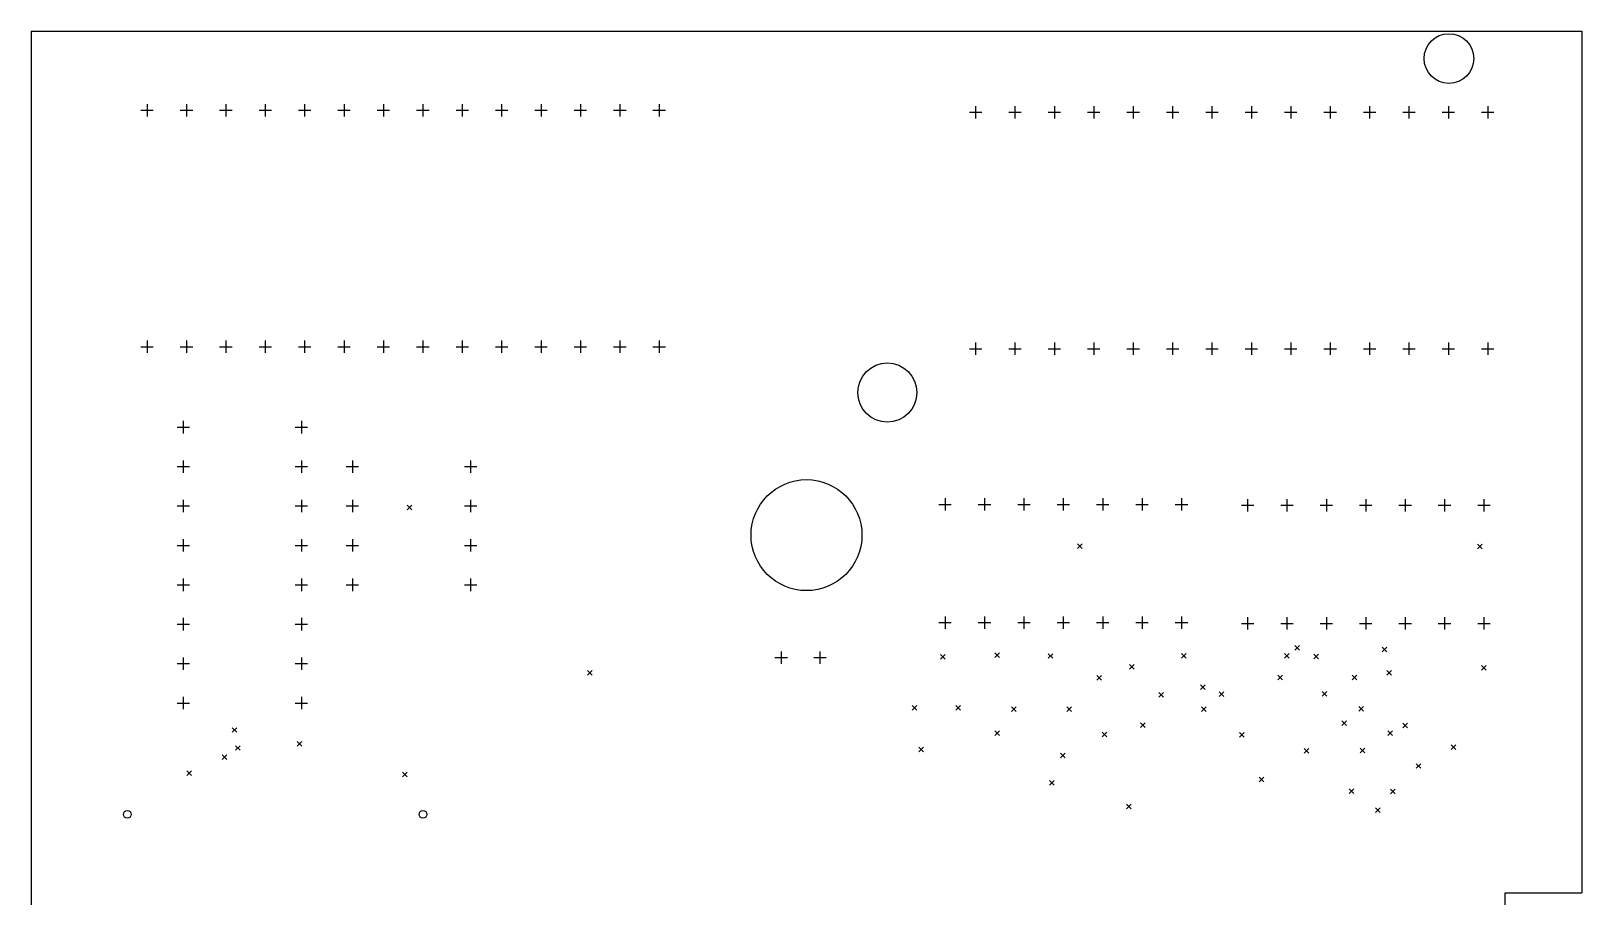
# Model space of a CAD drawing. Extents: x 2.03 to 6.01, y -6.33 to -1.88.
# Drawn here: x 2.068 to 6.005, y -4.073 to -1.876 of the extents above; entities that cross this region are included whole.
import ezdxf

# ---------------------------------------------------------------- set-up
doc = ezdxf.new("R2010")
doc.units = 0
doc.header["$MEASUREMENT"] = 0
doc.layers.add('BLACK', color=7, linetype='CONTINUOUS')

msp = doc.modelspace()

# ---------------------------------------------------------------- linework, layer by layer
at = {"layer": 'BLACK', "linetype": 'CONTINUOUS'}
for p, q in [((2.06841, -1.87578), (6.00539, -1.87578)), ((2.06841, -1.87578), (2.06847, -4.19876)), ((6.00539, -1.87578), (6.00535, -4.06319)), ((2.34724, -2.07697), (2.37874, -2.07697)), ((2.36299, -2.06122), (2.36299, -2.09272)), ((2.44724, -2.07697), (2.47874, -2.07697)), ((2.46299, -2.06122), (2.46299, -2.09272)), ((2.54724, -2.07697), (2.57874, -2.07697)), ((2.56299, -2.06122), (2.56299, -2.09272)), ((2.64724, -2.07697), (2.67874, -2.07697)), ((2.66299, -2.06122), (2.66299, -2.09272)), ((2.74724, -2.07697), (2.77874, -2.07697)), ((2.76299, -2.06122), (2.76299, -2.09272)), ((2.84724, -2.07697), (2.87874, -2.07697)), ((2.86299, -2.06122), (2.86299, -2.09272)), ((2.94724, -2.07697), (2.97874, -2.07697)), ((2.96299, -2.06122), (2.96299, -2.09272)), ((3.04724, -2.07697), (3.07874, -2.07697)), ((3.06299, -2.06122), (3.06299, -2.09272)), ((3.14724, -2.07697), (3.17874, -2.07697)), ((3.16299, -2.06122), (3.16299, -2.09272)), ((3.24724, -2.07697), (3.27874, -2.07697)), ((3.26299, -2.06122), (3.26299, -2.09272)), ((3.34724, -2.07697), (3.37874, -2.07697)), ((3.36299, -2.06122), (3.36299, -2.09272)), ((3.44724, -2.07697), (3.47874, -2.07697)), ((3.46299, -2.06122), (3.46299, -2.09272)), ((3.54724, -2.07697), (3.57874, -2.07697)), ((3.56299, -2.06122), (3.56299, -2.09272)), ((3.64724, -2.07697), (3.67874, -2.07697)), ((3.66299, -2.06122), (3.66299, -2.09272)), ((4.45039, -2.08209), (4.48189, -2.08209)), ((4.46614, -2.06634), (4.46614, -2.09783)), ((4.55039, -2.08209), (4.58189, -2.08209)), ((4.56614, -2.06634), (4.56614, -2.09783)), ((4.65039, -2.08209), (4.68189, -2.08209)), ((4.66614, -2.06634), (4.66614, -2.09783)), ((4.75039, -2.08209), (4.78189, -2.08209)), ((4.76614, -2.06634), (4.76614, -2.09783)), ((4.85039, -2.08209), (4.88189, -2.08209)), ((4.86614, -2.06634), (4.86614, -2.09783)), ((4.95039, -2.08209), (4.98189, -2.08209)), ((4.96614, -2.06634), (4.96614, -2.09783)), ((5.05039, -2.08209), (5.08189, -2.08209)), ((5.06614, -2.06634), (5.06614, -2.09783)), ((5.15039, -2.08209), (5.18189, -2.08209)), ((5.16614, -2.06634), (5.16614, -2.09783)), ((5.25039, -2.08209), (5.28189, -2.08209)), ((5.26614, -2.06634), (5.26614, -2.09783)), ((5.35039, -2.08209), (5.38189, -2.08209)), ((5.36614, -2.06634), (5.36614, -2.09783)), ((5.45039, -2.08209), (5.48189, -2.08209)), ((5.46614, -2.06634), (5.46614, -2.09783)), ((5.55039, -2.08209), (5.58189, -2.08209)), ((5.56614, -2.06634), (5.56614, -2.09783)), ((5.65039, -2.08209), (5.68189, -2.08209)), ((5.66614, -2.06634), (5.66614, -2.09783)), ((5.75039, -2.08209), (5.78189, -2.08209)), ((5.76614, -2.06634), (5.76614, -2.09783)), ((2.34724, -2.67697), (2.37874, -2.67697)), ((2.36299, -2.66122), (2.36299, -2.69272)), ((2.44724, -2.67697), (2.47874, -2.67697)), ((2.46299, -2.66122), (2.46299, -2.69272)), ((2.54724, -2.67697), (2.57874, -2.67697)), ((2.56299, -2.66122), (2.56299, -2.69272)), ((2.64724, -2.67697), (2.67874, -2.67697)), ((2.66299, -2.66122), (2.66299, -2.69272)), ((2.74724, -2.67697), (2.77874, -2.67697)), ((2.76299, -2.66122), (2.76299, -2.69272)), ((2.84724, -2.67697), (2.87874, -2.67697)), ((2.86299, -2.66122), (2.86299, -2.69272)), ((2.94724, -2.67697), (2.97874, -2.67697)), ((2.96299, -2.66122), (2.96299, -2.69272)), ((3.04724, -2.67697), (3.07874, -2.67697)), ((3.06299, -2.66122), (3.06299, -2.69272)), ((3.14724, -2.67697), (3.17874, -2.67697)), ((3.16299, -2.66122), (3.16299, -2.69272)), ((3.24724, -2.67697), (3.27874, -2.67697)), ((3.26299, -2.66122), (3.26299, -2.69272)), ((3.34724, -2.67697), (3.37874, -2.67697)), ((3.36299, -2.66122), (3.36299, -2.69272)), ((3.44724, -2.67697), (3.47874, -2.67697)), ((3.46299, -2.66122), (3.46299, -2.69272)), ((3.54724, -2.67697), (3.57874, -2.67697)), ((3.56299, -2.66122), (3.56299, -2.69272)), ((3.64724, -2.67697), (3.67874, -2.67697)), ((3.66299, -2.66122), (3.66299, -2.69272)), ((4.46614, -2.66634), (4.46614, -2.69783)), ((4.56614, -2.66634), (4.56614, -2.69783)), ((4.66614, -2.66634), (4.66614, -2.69783)), ((4.76614, -2.66634), (4.76614, -2.69783)), ((4.86614, -2.66634), (4.86614, -2.69783)), ((4.96614, -2.66634), (4.96614, -2.69783)), ((5.06614, -2.66634), (5.06614, -2.69783)), ((5.16614, -2.66634), (5.16614, -2.69783)), ((5.26614, -2.66634), (5.26614, -2.69783)), ((5.36614, -2.66634), (5.36614, -2.69783)), ((5.46614, -2.66634), (5.46614, -2.69783)), ((5.56614, -2.66634), (5.56614, -2.69783)), ((5.66614, -2.66634), (5.66614, -2.69783)), ((5.76614, -2.66634), (5.76614, -2.69783)), ((4.45039, -2.68209), (4.48189, -2.68209)), ((4.55039, -2.68209), (4.58189, -2.68209)), ((4.65039, -2.68209), (4.68189, -2.68209)), ((4.75039, -2.68209), (4.78189, -2.68209)), ((4.85039, -2.68209), (4.88189, -2.68209)), ((4.95039, -2.68209), (4.98189, -2.68209)), ((5.05039, -2.68209), (5.08189, -2.68209)), ((5.15039, -2.68209), (5.18189, -2.68209)), ((5.25039, -2.68209), (5.28189, -2.68209)), ((5.35039, -2.68209), (5.38189, -2.68209)), ((5.45039, -2.68209), (5.48189, -2.68209)), ((5.55039, -2.68209), (5.58189, -2.68209)), ((5.65039, -2.68209), (5.68189, -2.68209)), ((5.75039, -2.68209), (5.78189, -2.68209)), ((2.45472, -2.86535), (2.45472, -2.89685)), ((2.75472, -2.86535), (2.75472, -2.89685)), ((2.43898, -2.8811), (2.47047, -2.8811)), ((2.73898, -2.8811), (2.77047, -2.8811)), ((2.43898, -2.9811), (2.47047, -2.9811)), ((2.45472, -2.96535), (2.45472, -2.99685)), ((2.73898, -2.9811), (2.77047, -2.9811)), ((2.75472, -2.96535), (2.75472, -2.99685)), ((2.8685, -2.9811), (2.9, -2.9811)), ((2.88425, -2.96535), (2.88425, -2.99685)), ((3.1685, -2.9811), (3.2, -2.9811)), ((3.18425, -2.96535), (3.18425, -2.99685)), ((2.45472, -3.06535), (2.45472, -3.09685)), ((2.75472, -3.06535), (2.75472, -3.09685)), ((2.88425, -3.06535), (2.88425, -3.09685)), ((3.18425, -3.06535), (3.18425, -3.09685)), ((4.38878, -3.06142), (4.38878, -3.09291)), ((4.48878, -3.06142), (4.48878, -3.09291)), ((4.58878, -3.06142), (4.58878, -3.09291)), ((4.68878, -3.06142), (4.68878, -3.09291)), ((4.78878, -3.06142), (4.78878, -3.09291)), ((4.88878, -3.06142), (4.88878, -3.09291)), ((4.98878, -3.06142), (4.98878, -3.09291)), ((5.1565, -3.06339), (5.1565, -3.09488)), ((5.2565, -3.06339), (5.2565, -3.09488)), ((5.3565, -3.06339), (5.3565, -3.09488)), ((5.4565, -3.06339), (5.4565, -3.09488)), ((5.5565, -3.06339), (5.5565, -3.09488)), ((5.6565, -3.06339), (5.6565, -3.09488)), ((5.7565, -3.06339), (5.7565, -3.09488)), ((2.43898, -3.0811), (2.47047, -3.0811)), ((2.73898, -3.0811), (2.77047, -3.0811)), ((2.8685, -3.0811), (2.9, -3.0811)), ((3.02323, -3.07874), (3.03504, -3.09055)), ((3.03504, -3.07874), (3.02323, -3.09055)), ((3.1685, -3.0811), (3.2, -3.0811)), ((4.37303, -3.07717), (4.40453, -3.07717)), ((4.47303, -3.07717), (4.50453, -3.07717)), ((4.57303, -3.07717), (4.60453, -3.07717)), ((4.67303, -3.07717), (4.70453, -3.07717)), ((4.77303, -3.07717), (4.80453, -3.07717)), ((4.87303, -3.07717), (4.90453, -3.07717)), ((4.97303, -3.07717), (5.00453, -3.07717)), ((5.14075, -3.07913), (5.17224, -3.07913)), ((5.24075, -3.07913), (5.27224, -3.07913)), ((5.34075, -3.07913), (5.37224, -3.07913)), ((5.44075, -3.07913), (5.47224, -3.07913)), ((5.54075, -3.07913), (5.57224, -3.07913)), ((5.64075, -3.07913), (5.67224, -3.07913)), ((5.74075, -3.07913), (5.77224, -3.07913)), ((2.43898, -3.1811), (2.47047, -3.1811)), ((2.45472, -3.16535), (2.45472, -3.19685)), ((2.73898, -3.1811), (2.77047, -3.1811)), ((2.75472, -3.16535), (2.75472, -3.19685)), ((2.8685, -3.1811), (2.9, -3.1811)), ((2.88425, -3.16535), (2.88425, -3.19685)), ((3.1685, -3.1811), (3.2, -3.1811)), ((3.18425, -3.16535), (3.18425, -3.19685)), ((4.7252, -3.17756), (4.73701, -3.18937)), ((4.73701, -3.17756), (4.7252, -3.18937)), ((5.74055, -3.17835), (5.75236, -3.19016)), ((5.75236, -3.17835), (5.74055, -3.19016)), ((2.45472, -3.26535), (2.45472, -3.29685)), ((2.75472, -3.26535), (2.75472, -3.29685)), ((2.88425, -3.26535), (2.88425, -3.29685)), ((3.18425, -3.26535), (3.18425, -3.29685)), ((2.43898, -3.2811), (2.47047, -3.2811)), ((2.73898, -3.2811), (2.77047, -3.2811)), ((2.8685, -3.2811), (2.9, -3.2811)), ((3.1685, -3.2811), (3.2, -3.2811)), ((2.43898, -3.3811), (2.47047, -3.3811)), ((2.45472, -3.36535), (2.45472, -3.39685)), ((2.73898, -3.3811), (2.77047, -3.3811)), ((2.75472, -3.36535), (2.75472, -3.39685)), ((4.37303, -3.37717), (4.40453, -3.37717)), ((4.38878, -3.36142), (4.38878, -3.39291)), ((4.47303, -3.37717), (4.50453, -3.37717)), ((4.48878, -3.36142), (4.48878, -3.39291)), ((4.57303, -3.37717), (4.60453, -3.37717)), ((4.58878, -3.36142), (4.58878, -3.39291)), ((4.67303, -3.37717), (4.70453, -3.37717)), ((4.68878, -3.36142), (4.68878, -3.39291)), ((4.77303, -3.37717), (4.80453, -3.37717)), ((4.78878, -3.36142), (4.78878, -3.39291)), ((4.87303, -3.37717), (4.90453, -3.37717)), ((4.88878, -3.36142), (4.88878, -3.39291)), ((4.97303, -3.37717), (5.00453, -3.37717)), ((4.98878, -3.36142), (4.98878, -3.39291)), ((5.14075, -3.37913), (5.17224, -3.37913)), ((5.1565, -3.36339), (5.1565, -3.39488)), ((5.24075, -3.37913), (5.27224, -3.37913)), ((5.2565, -3.36339), (5.2565, -3.39488)), ((5.34075, -3.37913), (5.37224, -3.37913)), ((5.3565, -3.36339), (5.3565, -3.39488)), ((5.44075, -3.37913), (5.47224, -3.37913)), ((5.4565, -3.36339), (5.4565, -3.39488)), ((5.54075, -3.37913), (5.57224, -3.37913)), ((5.5565, -3.36339), (5.5565, -3.39488)), ((5.64075, -3.37913), (5.67224, -3.37913)), ((5.6565, -3.36339), (5.6565, -3.39488)), ((5.74075, -3.37913), (5.77224, -3.37913)), ((5.7565, -3.36339), (5.7565, -3.39488)), ((3.97264, -3.45), (3.97264, -3.4815)), ((4.07107, -3.45), (4.07107, -3.4815)), ((4.37717, -3.45827), (4.38898, -3.47008)), ((4.38898, -3.45827), (4.37717, -3.47008)), ((4.51496, -3.45394), (4.52677, -3.46575)), ((4.52677, -3.45394), (4.51496, -3.46575)), ((4.65, -3.45591), (4.66181, -3.46772)), ((4.66181, -3.45591), (4.65, -3.46772)), ((4.98898, -3.45512), (5.00079, -3.46693)), ((5.00079, -3.45512), (4.98898, -3.46693)), ((5.25039, -3.4551), (5.2622, -3.46691)), ((5.2622, -3.4551), (5.25039, -3.46691)), ((5.27679, -3.43543), (5.2886, -3.44724)), ((5.2886, -3.43543), (5.27679, -3.44724)), ((5.32441, -3.45748), (5.33622, -3.46929)), ((5.33622, -3.45748), (5.32441, -3.46929)), ((5.49843, -3.43937), (5.51024, -3.45118)), ((5.51024, -3.43937), (5.49843, -3.45118)), ((2.43898, -3.4811), (2.47047, -3.4811)), ((2.45472, -3.46535), (2.45472, -3.49685)), ((2.73898, -3.4811), (2.77047, -3.4811)), ((2.75472, -3.46535), (2.75472, -3.49685)), ((3.4811, -3.49843), (3.49291, -3.51024)), ((3.49291, -3.49843), (3.4811, -3.51024)), ((3.95689, -3.46575), (3.98839, -3.46575)), ((4.05532, -3.46575), (4.08682, -3.46575)), ((4.85669, -3.48307), (4.8685, -3.49488)), ((4.8685, -3.48307), (4.85669, -3.49488)), ((5.51024, -3.49843), (5.52205, -3.51024)), ((5.52205, -3.49843), (5.51024, -3.51024)), ((5.75059, -3.48622), (5.7624, -3.49803)), ((5.7624, -3.48622), (5.75059, -3.49803)), ((4.77362, -3.51142), (4.78543, -3.52323)), ((4.78543, -3.51142), (4.77362, -3.52323)), ((5.03701, -3.53504), (5.04882, -3.54685)), ((5.04882, -3.53504), (5.03701, -3.54685)), ((5.23346, -3.51024), (5.24528, -3.52205)), ((5.24528, -3.51024), (5.23346, -3.52205)), ((5.42165, -3.51024), (5.43346, -3.52205)), ((5.43346, -3.51024), (5.42165, -3.52205)), ((2.43898, -3.5811), (2.47047, -3.5811)), ((2.45472, -3.56535), (2.45472, -3.59685)), ((2.73898, -3.5811), (2.77047, -3.5811)), ((2.75472, -3.56535), (2.75472, -3.59685)), ((4.9311, -3.55472), (4.94291, -3.56654)), ((4.94291, -3.55472), (4.9311, -3.56654)), ((5.08425, -3.55276), (5.09606, -3.56457)), ((5.09606, -3.55276), (5.08425, -3.56457)), ((5.34567, -3.55157), (5.35748, -3.56339)), ((5.35748, -3.55157), (5.34567, -3.56339)), ((4.30512, -3.5878), (4.31693, -3.59961)), ((4.31693, -3.5878), (4.30512, -3.59961)), ((4.41575, -3.5878), (4.42756, -3.59961)), ((4.42756, -3.5878), (4.41575, -3.59961)), ((4.55748, -3.59094), (4.56929, -3.60276)), ((4.56929, -3.59094), (4.55748, -3.60276)), ((4.69764, -3.59094), (4.70945, -3.60276)), ((4.70945, -3.59094), (4.69764, -3.60276)), ((5.03976, -3.59055), (5.05157, -3.60236)), ((5.05157, -3.59055), (5.03976, -3.60236)), ((5.43898, -3.59016), (5.45079, -3.60197)), ((5.45079, -3.59016), (5.43898, -3.60197)), ((2.57874, -3.6437), (2.59055, -3.65551)), ((2.59055, -3.6437), (2.57874, -3.65551)), ((4.51496, -3.65197), (4.52677, -3.66378)), ((4.52677, -3.65197), (4.51496, -3.66378)), ((4.7878, -3.65551), (4.79961, -3.66732)), ((4.79961, -3.65551), (4.7878, -3.66732)), ((4.88504, -3.6315), (4.89685, -3.64331)), ((4.89685, -3.6315), (4.88504, -3.64331)), ((5.13583, -3.6563), (5.14764, -3.66811)), ((5.14764, -3.6563), (5.13583, -3.66811)), ((5.39606, -3.62598), (5.40787, -3.6378)), ((5.40787, -3.62598), (5.39606, -3.6378)), ((5.5126, -3.65197), (5.52441, -3.66378)), ((5.52441, -3.65197), (5.5126, -3.66378)), ((5.55039, -3.63189), (5.5622, -3.6437)), ((5.5622, -3.63189), (5.55039, -3.6437)), ((2.5874, -3.68937), (2.59921, -3.70118)), ((2.59921, -3.68937), (2.5874, -3.70118)), ((2.7437, -3.67874), (2.75551, -3.69055)), ((2.75551, -3.67874), (2.7437, -3.69055)), ((4.32205, -3.69291), (4.33386, -3.70472)), ((4.33386, -3.69291), (4.32205, -3.70472)), ((5.30039, -3.69685), (5.3122, -3.70866)), ((5.3122, -3.69685), (5.30039, -3.70866)), ((5.44213, -3.69606), (5.45394, -3.70787)), ((5.45394, -3.69606), (5.44213, -3.70787)), ((5.67323, -3.68701), (5.68504, -3.69882)), ((5.68504, -3.68701), (5.67323, -3.69882)), ((2.55394, -3.71297), (2.56575, -3.72478)), ((2.56575, -3.71297), (2.55394, -3.72478)), ((4.6815, -3.70827), (4.69331, -3.72008)), ((4.69331, -3.70827), (4.6815, -3.72008)), ((5.58465, -3.73504), (5.59646, -3.74685)), ((5.59646, -3.73504), (5.58465, -3.74685)), ((2.46378, -3.75315), (2.47559, -3.76496)), ((2.47559, -3.75315), (2.46378, -3.76496)), ((3.01102, -3.75669), (3.02283, -3.7685)), ((3.02283, -3.75669), (3.01102, -3.7685)), ((4.65394, -3.77756), (4.66575, -3.78937)), ((4.66575, -3.77756), (4.65394, -3.78937)), ((5.18622, -3.7689), (5.19803, -3.78071)), ((5.19803, -3.7689), (5.18622, -3.78071)), ((5.41417, -3.79882), (5.42598, -3.81063)), ((5.42598, -3.79882), (5.41417, -3.81063)), ((5.51969, -3.8), (5.5315, -3.81181)), ((5.5315, -3.8), (5.51969, -3.81181)), ((4.84921, -3.8378), (4.86102, -3.84961)), ((4.86102, -3.8378), (4.84921, -3.84961)), ((5.4815, -3.84685), (5.49331, -3.85866)), ((5.49331, -3.84685), (5.4815, -3.85866)), ((5.81032, -4.06319), (6.00535, -4.06319)), ((5.81038, -4.20092), (5.81032, -4.06319))]:
    msp.add_line(p, q, dxfattribs=at)
at = {"layer": 'BLACK'}
for centre, radius in [((5.6677, -1.94563), 0.06306), ((4.2421, -2.79324), 0.075), ((4.03687, -3.15513), 0.14083), ((2.31299, -3.86378), 0.00984), ((3.06339, -3.86378), 0.00984)]:
    msp.add_circle(centre, radius, dxfattribs=at)

doc.saveas('drawing.dxf')
